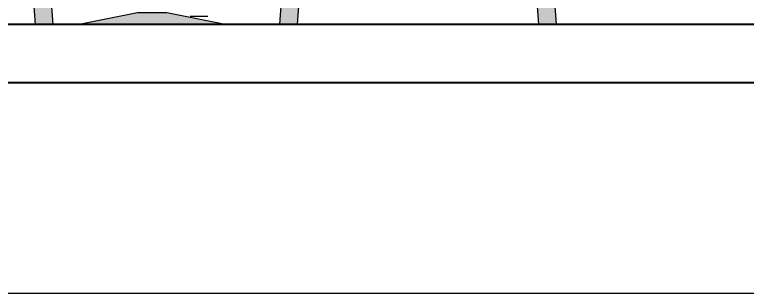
# Model space of a CAD drawing. Header units: metres. Extents: x 5805.4 to 5902.4, y 1788.4 to 1816.4.
# Drawn here: x 5847.326 to 5848.581, y 1788.609 to 1789.087 of the extents above; entities that cross this region are included whole.
import ezdxf

# ---------------------------------------------------------------- set-up
doc = ezdxf.new("R2010")
doc.units = ezdxf.units.M
doc.header["$LTSCALE"] = 0.02
for name, color, linetype in [('A-Muebles', 7, 'Continuous'), ('DIM', 8, 'Continuous'), ('HACHT', 9, 'Continuous')]:
    doc.layers.add(name, color=color, linetype=linetype)
doc.layers.add('paredes', color=5, linetype='Continuous', lineweight=40)

# ---------------------------------------------------------------- blocks, each defined once
blk = doc.blocks.new('SD')
at = {"layer": 'A-Muebles'}
h = blk.add_hatch(color=7, dxfattribs=at)
h.set_gradient(color1=(249, 247, 246), color2=(210, 195, 188), one_color=1, tint=0.78, name='CYLINDER')
h.paths.add_polyline_path([(6138.6503, 1968.9331), (6138.6804, 1968.9331), (6138.6439, 1969.4224), (6138.6138, 1969.4224)])
h.paths.add_polyline_path([(6138.274, 1969.4224), (6138.2439, 1969.4224), (6138.2074, 1968.9331), (6138.2376, 1968.9331)])
h = blk.add_hatch(color=7, dxfattribs=at)
h.set_gradient(color1=(249, 247, 246), color2=(210, 195, 188), one_color=1, tint=0.78, name='CYLINDER')
h.paths.add_polyline_path([(6139.5051, 1969.423), (6139.4751, 1969.423), (6139.5115, 1968.9338), (6139.5416, 1968.9338)])
h.paths.add_polyline_path([(6139.0687, 1968.9338), (6139.0988, 1968.9338), (6139.1352, 1969.423), (6139.1051, 1969.423)])
h = blk.add_hatch(color=254, dxfattribs=at)
h.set_gradient(color1=(224, 214, 209), color2=(210, 195, 188), one_color=1, tint=0.78, name='CYLINDER')
h.paths.add_polyline_path([(6138.8252, 1968.9531), (6138.7252, 1968.9331), (6138.9752, 1968.9331), (6138.8752, 1968.9531)])
at = {"layer": 'A-Muebles', "color": 8}
blk.add_line((6139.2767, 1968.9331), (6139.2466, 1968.9331), dxfattribs=at)
for points in [[(6138.6804, 1968.9331), (6138.6439, 1969.4224), (6138.2439, 1969.4224), (6138.2074, 1968.9331)], [(6138.6503, 1968.9331), (6138.6138, 1969.4224)], [(6139.0687, 1968.9338), (6139.1051, 1969.423), (6139.5051, 1969.423), (6139.5416, 1968.9338)], [(6139.0988, 1968.9338), (6139.1352, 1969.423)], [(6139.4751, 1969.423), (6139.5115, 1968.9338)], [(6138.7252, 1968.9331), (6138.9752, 1968.9331), (6138.8752, 1968.9531), (6138.8252, 1968.9531), (6138.7252, 1968.9331)], [(6138.9453, 1968.9472), (6138.9152, 1968.9472)], [(6138.6804, 1968.9331), (6138.6503, 1968.9331)], [(6138.9485, 1968.9331), (6138.9184, 1968.9331)], [(6139.0988, 1968.9338), (6139.0687, 1968.9338)], [(6139.5416, 1968.9338), (6139.5115, 1968.9338)]]:
    blk.add_lwpolyline(points, dxfattribs=at)

msp = doc.modelspace()

# ---------------------------------------------------------------- linework, layer by layer
at = {"layer": 'DIM'}
msp.add_lwpolyline([(5842.3048, 1788.9696), (5856.6024, 1788.9696), (5856.6024, 1788.6092), (5842.3048, 1788.6092)], close=True, dxfattribs=at)
at = {"layer": 'HACHT'}
msp.add_lwpolyline([(5842.0468, 1788.9696), (5856.606, 1788.9696)], dxfattribs=at)
at = {"layer": 'paredes'}
for points in [[(5856.606, 1789.0696), (5842.0468, 1789.0696)], [(5856.606, 1788.9696), (5842.0468, 1788.9696)]]:
    msp.add_lwpolyline(points, dxfattribs=at)

# ---------------------------------------------------------------- block references
msp.add_blockref('SD', (-291.2884, -179.8635))

doc.saveas('drawing.dxf')
